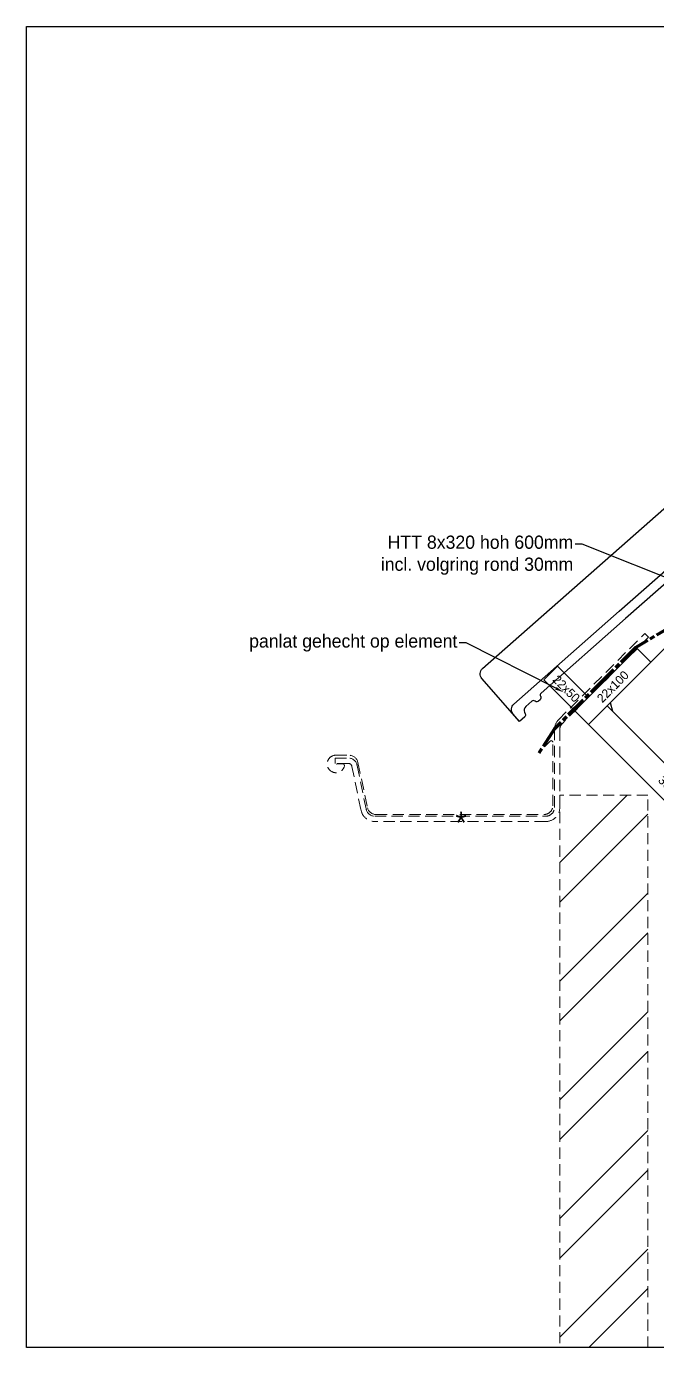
# Model space of a CAD drawing. Header units: millimetres. Extents: x -109306 to 269542, y -22401 to 197206.
# Drawn here: x 255542 to 256257, y -15974 to -14474 of the extents above; entities that cross this region are included whole.
import ezdxf
from ezdxf import colors
from ezdxf.entities.mleader import LeaderData, LeaderLine
from ezdxf.enums import TextEntityAlignment as Align
from ezdxf.math import Vec2, Vec3

# ---------------------------------------------------------------- set-up
doc = ezdxf.new("R2010")
doc.units = ezdxf.units.MM
for name, pattern in [('ACAD_ISO08W100', [36, 24, -3, 6, -3]), ('DASHED', [19.049999999999997, 12.7, -6.35]), ('DASHED2', [9.524999999999999, 6.349999999999999, -3.174999999999999])]:
    doc.linetypes.add(name, pattern=pattern)
doc.layers.add('EHP Dampopen folie', color=5, linetype='ACAD_ISO08W100', lineweight=60)
doc.layers.add('EHP Derden', color=8, linetype='DASHED', lineweight=13)
doc.layers.add('EHP Hulplijnen tekst niet printen', color=4, linetype='Continuous', plot=False)
doc.layers.add('EHP Tekst', color=1, linetype='Continuous')
doc.styles.get("Standard").update_dxf_attribs({"font": ''})
doc.styles.get('Standard').set_extended_font_data('Century Gothic')

# ---------------------------------------------------------------- blocks, each defined once
blk = doc.blocks.new('*U721')
h = blk.add_hatch()
h.set_pattern_fill('ISOLATIE', color=256, scale=244.9999999999982, angle=45.00000008545901, style=0, pattern_type=2)
h.set_pattern_definition([(105.000000085459, (3.151238372976862e-12, -3.151238363576458e-12), (-236.6518273462404, -63.41066640309303), []), (165.000000085459, (3.151238372976862e-12, -3.151238363576458e-12), (-63.41066569714122, -236.6518275353995), [])])
h.paths.add_polyline_path([(598.240368739833, 944.7226938226337), (-173.2411616490992, 173.2411611323065), (0, 0), (667.3347542158083, 667.3347562065185), (667.3347554823106, 944.7257546737518)])
blk.add_lwpolyline([(598.240368739833, 944.7226938226337), (-173.2411616490992, 173.2411611323065), (0, 0), (0, 0), (667.3347542158083, 667.3347562065185), (667.3347554823106, 944.7257546737518)], close=True)
blk = doc.blocks.new('*U737')
h = blk.add_hatch()
h.set_pattern_fill('ANSI32', color=0, scale=10)
h.set_pattern_definition([(45, (2.842170943040401e-14, 127.1518605379762), (-67.35192090801866, 67.35192090801866), []), (45, (44.90130000000003, 127.1518605379762), (-67.35192090801866, 67.35192090801866), [])])
h.paths.add_polyline_path([(-7.105427357601002e-15, -5.684341886080801e-14), (100, -5.684341886080801e-14), (100, 627.1518605379762), (2.131628207280301e-14, 627.1518605379762)])
at = {"color": 0}
blk.add_lwpolyline([(0, 0), (100, 0), (100, 627.1518605379762), (2.842170943040401e-14, 627.1518605379762)], close=True, dxfattribs=at)
blk = doc.blocks.new('BNOVH000B$2')
at = {"color": 1, "linetype": 'Continuous', "ltscale": 400}
blk.add_lwpolyline([(-4.607633, -72.63407099999999), (-0.507161, -7.984014999999999, -0.414214), (7.983656, -0.505826), (306.765381, -19.461395)], format="xyb", dxfattribs=at)
at = {"color": 1, "linetype": 'DASHED2', "ltscale": 400}
blk.add_lwpolyline([(306.765381, -19.461395), (318.913177, -20.232227, -0.063748), (342.582732, -28.872767), (363.816071, -30.219614, -0.414214), (365.685305, -32.342388), (362.930328, -75.772003)], format="xyb", dxfattribs=at)
for points in [[(315.653687, -71.612961), (318.674286, -24.001543)], [(323.528778, -72.112488), (326.549377, -24.501074)]]:
    blk.add_lwpolyline(points, dxfattribs=at)
at = {"color": 7, "linetype": 'Continuous', "ltscale": 400}
for points in [[(162.939163, -75.24762), (35.388271, -67.155594, 0.346419), (32.332868, -69.26175699999999), (32.208397, -69.663368, -0.34642), (29.152066, -71.76974), (26.880663, -71.62571700000001, -0.346418), (24.116321, -69.149877), (24.043949, -68.736298, 0.346419), (21.27807, -66.260763), (12.150923, -65.681381, 0.339449), (6.694334, -69.342673), (6.107766000000001, -71.08606, -0.339452), (3.074921, -73.12224300000001), (-4.607633, -72.63407099999999), (-3.911165, -61.656105, -0.414214), (4.57868, -54.17960799999999), (163.721054, -64.275009)], [(163.721054, -64.275009), (312.597626, -73.719734, 0.34642), (315.65294, -71.612962), (316.081909, -70.22963, -0.346418), (319.137209, -68.122364), (320.513977, -68.210251, -0.346419), (323.278875, -70.685866), (323.528778, -72.112488, 0.34642), (326.293636, -74.589384), (347.527344, -75.935265, 0.34642), (350.582755, -73.829089), (351.011627, -72.44516, -0.346409), (354.067276, -70.339005), (359.435699, -70.67935200000001, -0.346429), (362.200625, -73.155084), (362.653351, -75.73613), (362.783844, -78.09605400000001), (362.351929, -84.892128, -0.414214), (359.167991, -87.69696), (350.891724, -87.171593, 0.346418), (348.683398, -88.693428), (345.226959, -99.860466, -0.34642), (342.170061, -101.96707), (331.379486, -101.282631, -0.345772), (328.614772, -98.812945), (327.279694, -91.291748, 0.345782), (324.515422, -88.822875), (318.587646, -88.446442, -0.348737), (316.607744, -86.658449, 0.348633), (314.626961, -84.870368), (162.939163, -75.24762)]]:
    blk.add_lwpolyline(points, format="xyb", dxfattribs=at)
blk = doc.blocks.new('*U790')
blk.add_lwpolyline([(0, 0), (173.2411613907008, -173.2411613907077), (194.4543648262977, -152.0279579551117), (21.21320343559685, 21.21320343559601)], close=True)
at = {"color": 1, "flags": 8}
blk.add_attdef('30X245', text='', height=10, rotation=314.9999999999989, dxfattribs=at).set_placement((97.22718243585554, -76.01397895484914), align=Align.MIDDLE_CENTER)
blk = doc.blocks.new('*U796')
blk.add_lwpolyline([(-8.881784243793651e-16, 1.77635683472101e-15), (-35.35534138378367, 35.35533673487093), (-19.79899322044047, 50.91168694373575), (15.55634816334321, 15.55635020886482)], close=True)
at = {"color": 1, "flags": 8}
blk.add_attdef('22X50', text='', height=10, rotation=315.0000037669428, dxfattribs=at).set_placement((-9.716208758147026, 25.27255568930872), align=Align.MIDDLE_CENTER)
blk = doc.blocks.new('*U797')
blk.add_lwpolyline([(4.679240163218177e-24, -4.679240163218432e-24), (70.71067811865667, 70.71067811865282), (55.15432893255305, 86.26702730475729), (-15.55634918610362, 15.55634918610447)], close=True)
at = {"color": 1, "flags": 8}
blk.add_attdef('22X100', text='', height=10, rotation=44.99999999999844, dxfattribs=at).set_placement((27.57716487785727, 43.13351410937277), align=Align.MIDDLE_CENTER)

msp = doc.modelspace()

# ---------------------------------------------------------------- linework, layer by layer
msp.add_line((256180.0493669793, -15266.38047110503), (256194.1884438817, -15252.23527742133))
at = {"layer": 'EHP Dampopen folie'}
msp.add_lwpolyline([(256969.9218157475, -14473.68573523962), (256969.9218157475, -14473.68573523962), (256309.0544138869, -15134.55313710032), (256233.7925525538, -15178.70230006115), (256199.7745343315, -15212.76753424685), (256199.5172094026, -15213.02485917576), (256141.4359860184, -15271.05272656903), (256122.1409907673, -15300.88515377291)], dxfattribs=at)
at = {"layer": 'EHP Derden'}
msp.add_lwpolyline([(256150.353952514, -15264.96932722574, 0.1989123673796578), (256147.4250203258, -15272.0403950376), (256147.4250203258, -15360.41297803963, -0.4142135623730948), (256131.4250203258, -15376.41297803963), (255937.4250203258, -15376.41297803963, -0.3685737578091661), (255921.6250655512, -15362.93516540771), (255911.3750089411, -15313.7824307064, 0.3685737224964385), (255907.4250203258, -15310.41297803963), (255892.4250203258, -15310.41297803963), (255892.4250203258, -15304.41297803963), (255907.4250203258, -15304.41297803963, -0.368573722496438), (255917.299991864, -15312.83660970655), (255927.5500485576, -15361.98934493129, 0.3685737639453562), (255937.4250203258, -15370.41297803963), (256131.4250203258, -15370.41297803963, 0.414213562373095), (256141.4250203258, -15360.41297803963), (256141.4250203258, -15271.62618147522, -0.198912367379658), (256145.818418608, -15261.01957975743), (256243.9555035979, -15162.88249476758), (256248.198144285, -15167.1251354547)], format="xyb", close=True, dxfattribs=at)
msp.add_lwpolyline([(255893.5469308123, -15311.4619233945), (255899.8752723213, -15310.81689090701, -0.5681999222349339), (255902.8066269044, -15313.74712296911, -1.990648435324445), (255893.0750222331, -15301.11297803963), (255908.0750171772, -15301.11297803963, -0.3570828962610899), (255918.122909146, -15309.33753234612), (255929.139501025, -15360.69678522446, 0.3539218223475863), (255938.6750193072, -15368.41297803963), (256129.6750203258, -15368.41297803963, 0.4142135623730954), (256139.4250203258, -15358.66297803963), (256139.4250203258, -15286.36298153536, 0.6634240004104006), (256136.453841864, -15285.10949348197), (256130.2492977952, -15291.14221911652)], format="xyb", dxfattribs=at)
at = {"layer": 'EHP Hulplijnen tekst niet printen'}
msp.add_lwpolyline([(255541.8415594435, -14473.68572610809), (257541.841258103, -14473.68572610809), (257541.841258103, -15973.68571925943), (255541.8415594435, -15973.68571925943)], close=True, dxfattribs=at)

# ---------------------------------------------------------------- block references
msp.add_blockref('*U721', (256374.5037318056, -15418.40842906014))
at = {"rotation": 44.99999999999994}
msp.add_blockref('BNOVH000B$2', (256053.6866427481, -15208.07628789853), dxfattribs=at)
ref = msp.add_blockref('*U797', (256180.0524311815, -15266.38353530726))
ref.add_attrib('22X100', '22x100', dxfattribs={"color": 1, "height": 10, "rotation": 44.9999999999263}).set_placement((256207.6295960594, -15223.25002119788), align=Align.MIDDLE_CENTER)
ref = msp.add_blockref('*U796', (256164.496088025, -15250.82719171467))
ref.add_attrib('22X50', '22x50', dxfattribs={"color": 1, "height": 10, "rotation": 315.0000037669917}).set_placement((256154.7798792669, -15225.55463602536), align=Align.MIDDLE_CENTER)
ref = msp.add_blockref('*U790', (256180.0524311815, -15266.38353530726))
ref.add_attrib('30X245', '30x245', dxfattribs={"color": 1, "height": 10, "rotation": 315.0000000001106}).set_placement((256277.2796136174, -15342.39751426211), align=Align.MIDDLE_CENTER)
at = {"layer": 'EHP Derden'}
msp.add_blockref('*U737', (256147.4250203258, -15973.68573523961), dxfattribs=at)

# ---------------------------------------------------------------- texts
msp.add_text('*', height=25).set_placement((256028.832152347, -15390.21174820737, 688))

# ---------------------------------------------------------------- leaders
at = {"layer": 'EHP Tekst'}
ml = msp.add_multileader_mtext('Standard', dxfattribs=at)
ml.set_content('HTT 8x320 hoh 600mm\\Pincl. volgring rond 30mm', color=256)
ml.set_leader_properties()
ml.build(insert=Vec2(0, 0))
ml.multileader.update_dxf_attribs({"arrow_head_size": 10})
ctx = ml.context
ctx.base_point, ctx.char_height, ctx.arrow_head_size, ctx.plane_origin = Vec3(255915.2440833283, -15061.47545331795), 15, 10, Vec3(256322.5215672888, -15121.08598369834)
ctx.text_align_type = 2
notes = []
notes.append((ctx, [(0, (1, 1, 0), (256172.699555796, -15061.47545331795), (-1, 0), 8, [(0, [(256322.5215672888, -15121.08598369834)], 0, [])])]))
ctx.mtext.insert, ctx.mtext.alignment, ctx.mtext.flow_direction = Vec3(256162.699555796, -15051.7704737818), 3, 5
ml = msp.add_multileader_mtext('Standard', dxfattribs=at)
ml.set_content('panlat gehecht op element', color=256)
ml.set_leader_properties()
ml.build(insert=Vec2(0, 0))
ml.multileader.update_dxf_attribs({"arrow_head_size": 10})
ctx = ml.context
ctx.base_point, ctx.char_height, ctx.arrow_head_size, ctx.plane_origin = Vec3(255747.717018515, -15173.63614591049), 15, 10, Vec3(256151.7969682864, -15229.62303580225)
ctx.text_align_type = 2
notes.append((ctx, [(0, (1, 1, 0), (256041.1480178352, -15173.63614591049), (-1, 0), 8, [(0, [(256151.7969682864, -15229.62303580225)], 0, [])])]))
ctx.mtext.insert, ctx.mtext.alignment, ctx.mtext.flow_direction = Vec3(256031.1480178352, -15163.93116637434), 3, 5
for ctx, leaders in notes:
    for number, flags, end, landing, length, lines in leaders:
        leader = LeaderData()
        leader.index, (leader.has_last_leader_line, leader.has_dogleg_vector, leader.attachment_direction) = number, flags
        leader.last_leader_point, leader.dogleg_vector, leader.dogleg_length = Vec3(end), Vec3(landing), length
        for number, points, colour, breaks in lines:
            line = LeaderLine()
            line.index, line.vertices, line.color, line.breaks = number, Vec3.list(points), colors.encode_raw_color(colour), breaks
            leader.lines.append(line)
        ctx.leaders.append(leader)

doc.saveas('drawing.dxf')
